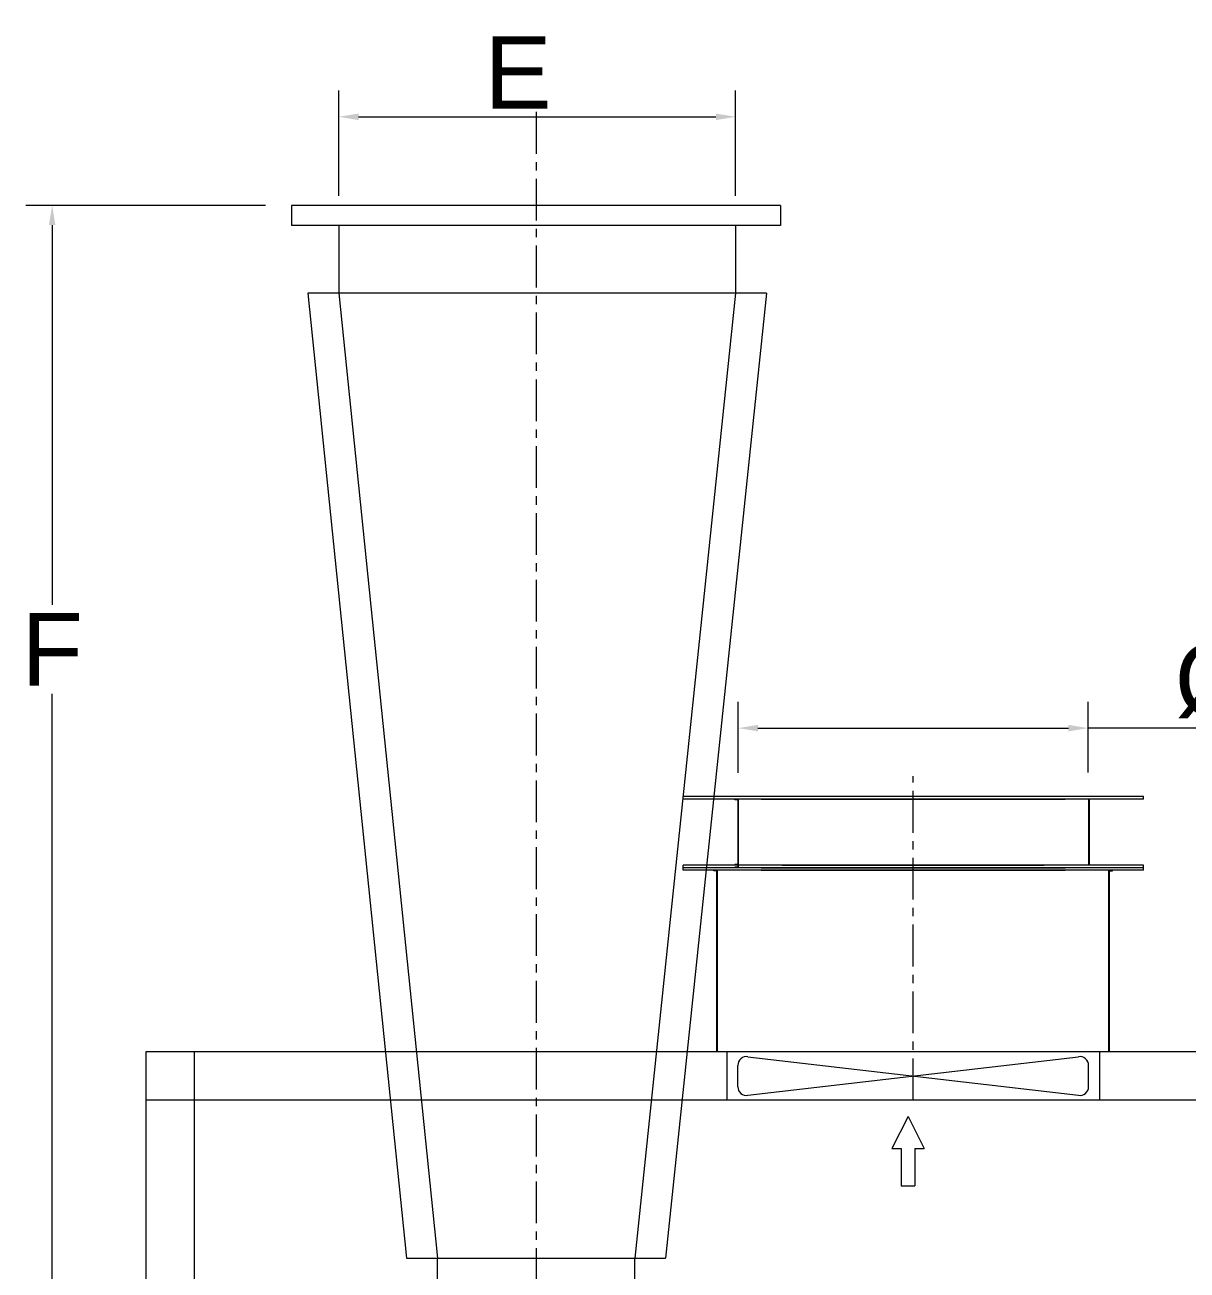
# Model space of a CAD drawing. Header units: millimetres. Extents: x 2 to 805233, y 2 to 613512.
# Drawn here: x 328848 to 396171, y 428573 to 500682 of the extents above; entities that cross this region are included whole.
import ezdxf

# ---------------------------------------------------------------- set-up
doc = ezdxf.new("R2010")
doc.units = ezdxf.units.MM
doc.header["$LTSCALE"] = 25.4
doc.linetypes.add('CENTER', pattern=[50.8, 31.75, -6.35, 6.35, -6.35])
doc.layers.get('Defpoints').update_dxf_attribs({"lineweight": 5})
doc.layers.add('CAXA1', color=5, linetype='CENTER', lineweight=5)
doc.styles.add('Roman', font='arial.ttf')
doc.styles.get("Standard").update_dxf_attribs({"font": 'arial.ttf'})
doc.dimstyles.new('ISO-25', dxfattribs={"dimscale": 30, "dimtxt": 38.1, "dimasz": 38.1, "dimexe": 50.8, "dimexo": 50.8, "dimgap": 15.875, "dimtad": 1, "dimtih": 1, "dimtoh": 1, "dimdec": 1, "dimlfac": 0.03937, "dimdsep": 46, "dimtxsty": 'Standard', "dimcen": 63.5, "dimclrd": 7, "dimclre": 7, "dimclrt": 7, "dimadec": 0, "dimazin": 0, "dimtfac": 1, "dimtdec": 1, "dimtmove": 0, "dimatfit": 3, "dimfxl": 25.4, "dimlwd": 5, "dimlwe": 5, "dimarcsym": 0})

# ---------------------------------------------------------------- blocks, each defined once
blk = doc.blocks.new('*D5')
at = {"color": 7, "linetype": 'Continuous', "lineweight": 5, "transparency": 16777216}
for p, q in [((347031, 490790), (347031, 496884)), ((370015, 490790), (370015, 496884)), ((348174, 495360), (368872, 495360))]:
    blk.add_line(p, q, dxfattribs=at)
at = {"color": 7, "transparency": 16777216}
for points in [[(348174, 495550), (348174, 495169), (347031, 495360)], [(368872, 495550), (368872, 495169), (370015, 495360)]]:
    blk.add_solid(points, dxfattribs=at)
at = {"layer": 'Defpoints', "color": 0, "transparency": 16777216}
for p in [(370015, 495360), (347031, 489266), (370015, 489266)]:
    blk.add_point(p, dxfattribs=at)
at = {"color": 7, "lineweight": 5, "transparency": 16777216, "insert": (357415, 497932), "char_height": 4191, "attachment_point": 5, "style": 'Roman'}
blk.add_mtext('E', dxfattribs=at)
blk = doc.blocks.new('*D6')
at = {"color": 7, "linetype": 'Continuous', "lineweight": 5, "transparency": 16777216}
for p, q in [((342776, 490232), (328902, 490232)), ((330426, 489089), (330426, 467094)), ((330426, 425335), (330426, 461950)), ((349380, 424192), (328902, 424192))]:
    blk.add_line(p, q, dxfattribs=at)
at = {"color": 7, "transparency": 16777216}
for points in [[(330235, 489089), (330616, 489089), (330426, 490232)], [(330235, 425335), (330616, 425335), (330426, 424192)]]:
    blk.add_solid(points, dxfattribs=at)
at = {"layer": 'Defpoints', "color": 0, "transparency": 16777216}
for p in [(344300, 490232), (330426, 424192), (350904, 424192)]:
    blk.add_point(p, dxfattribs=at)
at = {"color": 7, "lineweight": 5, "transparency": 16777216, "insert": (330426, 464522), "char_height": 4191, "attachment_point": 5, "style": 'Roman'}
blk.add_mtext('F', dxfattribs=at)
blk = doc.blocks.new('*D7')
at = {"color": 7, "linetype": 'Continuous', "lineweight": 5, "transparency": 16777216}
for p, q in [((370170, 457364), (370170, 461483)), ((390439, 457389), (390439, 461483)), ((371313, 459959), (389296, 459959)), ((409998, 459959), (390439, 459959))]:
    blk.add_line(p, q, dxfattribs=at)
at = {"color": 7, "transparency": 16777216}
for points in [[(371313, 460150), (371313, 459769), (370170, 459959)], [(389296, 460150), (389296, 459769), (390439, 459959)]]:
    blk.add_solid(points, dxfattribs=at)
at = {"layer": 'Defpoints', "color": 0, "transparency": 16777216}
for p in [(390439, 459959), (370170, 455840), (390439, 455865)]:
    blk.add_point(p, dxfattribs=at)
at = {"color": 7, "lineweight": 5, "transparency": 16777216, "insert": (402619, 462692), "char_height": 4191, "attachment_point": 5, "style": 'Roman'}
blk.add_mtext('%%C800', dxfattribs=at)

msp = doc.modelspace()

# ---------------------------------------------------------------- linework, layer by layer
at = {"color": 7, "lineweight": 5}
for p, q in [((372621.22, 490231.7), (344300.22, 490231.7)), ((344300.22, 490231.7), (344300.22, 489063.3)), ((372621.22, 490231.7), (372621.22, 489063.3)), ((372621.22, 489063.3), (344300.22, 489063.3)), ((347030.72, 489063.3), (347030.72, 485151.7)), ((370015.1, 489063.3), (370015.1, 485151.7)), ((371802.78, 485151.7), (345243.45, 485151.7)), ((345243.45, 485151.7), (350958.45, 429271.7)), ((347030.72, 485151.7), (352745.72, 429271.7)), ((370015.1, 485151.7), (364175.72, 429271.7)), ((371802.78, 485151.7), (365963.41, 429271.7)), ((393639.72, 455992.5), (366969.72, 455992.5)), ((366969.72, 455840.1), (366969.72, 455992.5)), ((393639.72, 455840.1), (366969.72, 455840.1)), ((370170.12, 455840.1), (369966.92, 455840.1)), ((369966.92, 455814.7), (369966.92, 455840.1)), ((370144.72, 455814.7), (369966.92, 455814.7)), ((370144.72, 455814.7), (370144.72, 452055.5)), ((370170.12, 455840.1), (370170.12, 452030.1)), ((371503.62, 455840.1), (389105.82, 455840.1)), ((372684.72, 455840.1), (387924.72, 455840.1)), ((390464.72, 455840.1), (390464.72, 452030.1)), ((390490.12, 455814.7), (390490.12, 452055.5)), ((393639.72, 455840.1), (393639.72, 455992.5)), ((370144.72, 453173.1), (370144.72, 451903.1)), ((370170.12, 453173.1), (370170.12, 451877.7)), ((393639.72, 452030.1), (366969.72, 452030.1)), ((366969.72, 451877.7), (366969.72, 452030.1)), ((393639.72, 451877.7), (366969.72, 451877.7)), ((366969.72, 451725.3), (366969.72, 451877.7)), ((393639.72, 451725.3), (366969.72, 451725.3)), ((368963.62, 451725.3), (368760.42, 451725.3)), ((368760.42, 451699.9), (368760.42, 451725.3)), ((368963.62, 451725.3), (368760.42, 451725.3)), ((368760.42, 451699.9), (368760.42, 451725.3)), ((368938.22, 451699.9), (368760.42, 451699.9)), ((368938.22, 451699.9), (368760.42, 451699.9)), ((368938.22, 441209.7), (368938.22, 451699.9)), ((368963.62, 441209.7), (368963.62, 451725.3)), ((393639.72, 451877.7), (369509.72, 451877.7)), ((370144.72, 452055.5), (369966.92, 452055.5)), ((369966.92, 452055.5), (369966.92, 452030.1)), ((370170.12, 452030.1), (369966.92, 452030.1)), ((370144.72, 451903.1), (369966.92, 451903.1)), ((369966.92, 451903.1), (369966.92, 451877.7)), ((370170.12, 451877.7), (369966.92, 451877.7)), ((371503.62, 451877.7), (389105.82, 451877.7)), ((371503.62, 451725.3), (389105.82, 451725.3)), ((372710.12, 452030.1), (387899.32, 452030.1)), ((372710.12, 451877.7), (387899.32, 451877.7)), ((391645.82, 451725.3), (391849.02, 451725.3)), ((391645.82, 451725.3), (391849.02, 451725.3)), ((391645.82, 441209.7), (391645.82, 451725.3)), ((391671.22, 451699.9), (391849.02, 451699.9)), ((391671.22, 451699.9), (391849.02, 451699.9)), ((391671.22, 441209.7), (391671.22, 451699.9)), ((391849.02, 451699.9), (391849.02, 451725.3)), ((391849.02, 451699.9), (391849.02, 451725.3)), ((393639.72, 451877.7), (393639.72, 452030.1)), ((393639.72, 451725.3), (393639.72, 451877.7)), ((335854.72, 441209.7), (335854.72, 365009.7)), ((478094.72, 441209.7), (335854.72, 441209.7)), ((338648.72, 441209.7), (338648.72, 365009.7)), ((369509.72, 441209.7), (369509.72, 438415.7)), ((370732.55, 438693.78), (389876.9, 440931.61)), ((370732.55, 440931.61), (389876.9, 438693.78)), ((391099.72, 441209.7), (391099.72, 438415.7)), ((370144.72, 439195.47), (370144.72, 440429.93)), ((390464.72, 439195.47), (390464.72, 440429.93)), ((478094.72, 438415.7), (335854.72, 438415.7)), ((380005.65, 437465.69), (379075.62, 435621.64)), ((380005.65, 437465.69), (380935.68, 435621.64)), ((379075.62, 435621.64), (379613.81, 435621.64)), ((379613.81, 435621.64), (379613.81, 433457.52)), ((380397.5, 435621.64), (380935.68, 435621.64)), ((380397.5, 435621.64), (380397.5, 433457.52)), ((379613.81, 433457.52), (380397.5, 433457.52)), ((350958.45, 429271.7), (365963.41, 429271.7)), ((352745.72, 425004.5), (352745.72, 429271.7)), ((364175.72, 425004.5), (364175.72, 429271.7))]:
    msp.add_line(p, q, dxfattribs=at)
for centre, start, end in [((370652.72, 440429.93), 80.9592229, 180), ((389956.72, 440429.93), 0, 99.0407771), ((370652.72, 439195.47), 180, 279.0407771), ((389956.72, 439195.47), 260.9592229, 0)]:
    msp.add_arc(centre, 508, start, end, dxfattribs=at)
at = {"layer": 'CAXA1', "linetype": 'CENTER', "lineweight": 5, "ltscale": 3}
for p, q in [((358460.72, 495640.07), (358460.72, 376514.4)), ((380304.72, 438415.7), (380304.72, 457174.61))]:
    msp.add_line(p, q, dxfattribs=at)

# ---------------------------------------------------------------- dimensions: what is measured, and where the dimension line sits
at = {"color": 7, "lineweight": 5}
for base, p1, p2, text, picture, middle in [((370015.1, 495359.87), (347030.72, 489266.5), (370015.1, 489266.5), 'E', '*D5', (357415.27, 495359.87)), ((390439.32, 459959.06), (370170.12, 455840.1), (390439.32, 455865.5), '%%C800', '*D7', (402619.49, 459959.06))]:
    dim = msp.add_linear_dim(base=base, p1=p1, p2=p2, text=text, dimstyle='ISO-25', override={"dimscale": 30, "dimtxt": 139.7, "dimpost": '\\X', "dimtxsty": 'Roman', "dimtmove": 1}, dxfattribs=at)
    dim.commit()
    dim.dimension.update_dxf_attribs({"geometry": picture, "text_midpoint": middle, "dimtype": 160})
dim = msp.add_linear_dim(base=(330425.6, 424191.7), p1=(344300.22, 490231.7), p2=(350904.22, 424191.7), angle=90, text='F', dimstyle='ISO-25', override={"dimscale": 30, "dimtxt": 139.7, "dimpost": '\\X', "dimtxsty": 'Roman', "dimtmove": 1}, dxfattribs=at)
dim.commit()
dim.dimension.update_dxf_attribs({"geometry": '*D6', "text_midpoint": (330425.6, 464521.99), "dimtype": 160})

doc.saveas('drawing.dxf')
